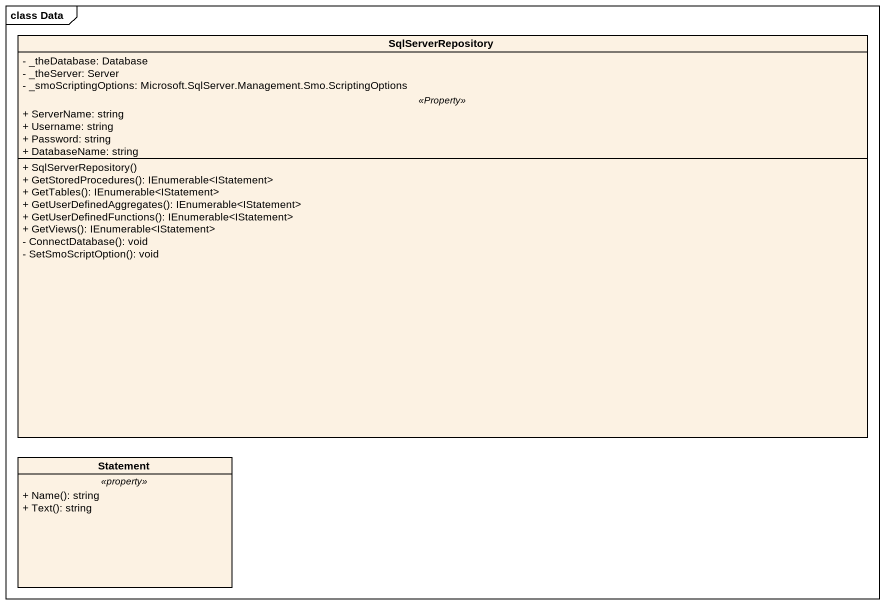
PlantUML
@startuml
mainframe class Data
hide circle
hide empty members
skinparam classAttributeIconSize 0
class SqlServerRepository {
  - _theDatabase: Database
  - _theServer: Server
  - _smoScriptingOptions: Microsoft.SqlServer.Management.Smo.ScriptingOptions
  .. <<Property>> ..
  + ServerName: string
  + Username: string
  + Password: string
  + DatabaseName: string
  --
  + SqlServerRepository()
  + GetStoredProcedures(): IEnumerable<IStatement>
  + GetTables(): IEnumerable<IStatement>
  + GetUserDefinedAggregates(): IEnumerable<IStatement>
  + GetUserDefinedFunctions(): IEnumerable<IStatement>
  + GetViews(): IEnumerable<IStatement>
  - ConnectDatabase(): void
  - SetSmoScriptOption(): void
}
class Statement {
  .. <<property>> ..
  + Name(): string
  + Text(): string
}
@enduml
